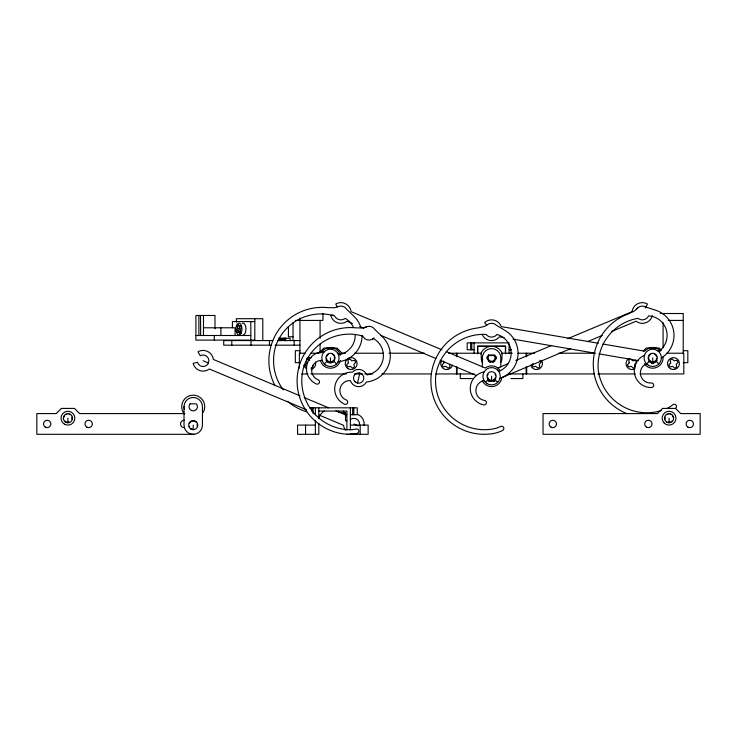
<?xml version="1.0" encoding="UTF-8"?>
<svg xmlns="http://www.w3.org/2000/svg" width="737" height="737" viewBox="0 0 737 737"><rect width="100%" height="100%" fill="white"/><g stroke="black" fill="none" stroke-linecap="round" stroke-linejoin="round"><path stroke-width="1.11" d="M499.926 378.486L501.713 377.685A26.477 26.477 0 0 0 504.817 330.305L496.471 325.321A6.909 6.909 0 0 0 488.134 324.225L484.467 326.454L477.954 327.91A53.386 53.386 0 0 0 431.458 373.115L431.044 376.754A53.386 53.386 0 0 0 491.588 433.798A32.603 32.603 0 0 0 502.698 430.399A2.22 2.22 0 0 0 503.546 427.368A2.22 2.22 0 0 0 500.524 426.52A28.043 28.043 0 0 1 491.588 429.192A49.047 49.047 0 0 1 435.705 376.248A48.117 48.117 0 0 1 486.199 334.432L486.696 335.095A6.909 6.909 0 0 0 496.471 335.095L496.968 334.432L499.069 335.151A19.567 19.567 0 0 1 499.069 371.31L497.687 370.149M357.491 383.093L359.822 373.005M652.273 315.593L651.932 316.901A10.355 10.355 0 0 1 636.068 321.221L611.765 331.429M338.062 361.895L339.987 361.517A26.477 26.477 0 0 0 362.107 335.363M318.817 417.815L319.195 416.912A14.031 14.031 0 0 1 323.792 411.366L324.271 411.053M240.584 331.807L237.259 332.359L236.678 330.36L237.59 328.315L237.314 325.643L238.309 324.492L239.332 326.307L241.321 326.307M239.249 332.359L238.677 330.36L239.58 328.315L239.304 325.643L237.314 325.643M645.17 308.02L647.436 304.059L646.257 303.386A10.355 10.355 0 0 0 632.06 311.677L567.601 338.725M533.118 363.534L531.911 364.889L533.063 366.888L535.735 366.335L537.78 368.15L539.77 366.998L539.226 364.327L541.041 362.282L539.889 360.292M319.499 352.489L323.939 348.048L336.938 348.048L342.125 353.226M324.335 363.94L327.587 360.679M485.48 382.356L488.732 379.094M643.263 351.005L646.229 348.048L659.228 348.048L661.448 350.268M646.625 363.94L649.877 360.679M637.625 307.928L634.557 310.931L628.541 313.824A53.386 53.386 0 0 0 593.451 368.343L593.865 371.992A53.386 53.386 0 0 0 626.33 413.393M372.701 339.057L373.337 338.532L375.225 339.702A19.567 19.567 0 0 1 367.063 374.921L365.976 373.475A8.632 8.632 0 0 0 352.35 372.157A16.776 16.776 0 0 0 344.888 404.346A2.303 2.303 0 0 0 347.652 402.623A2.303 2.303 0 0 0 345.929 399.859A10.069 10.069 0 0 1 350.397 380.568A8.632 8.632 0 0 0 366.271 382.107L368.205 381.738A26.477 26.477 0 0 0 381.923 336.275L374.903 329.54A6.909 6.909 0 0 0 365.395 327.339M311.023 368.15L313.022 366.998L312.654 365.22M497.853 368.003L508.419 363.562M515.817 360.457L551.746 345.386M570.549 348.721L501.86 377.556A10.355 10.355 0 0 1 482.376 380.983M587.463 341.627L602.258 335.418M239.332 326.307L240.667 325.754L241.248 327.753L240.336 329.798L240.612 332.47L239.617 333.621L238.595 331.807M367.035 326.592L362.963 327.937L356.284 327.882A53.386 53.386 0 0 0 300.788 361.425L299.563 364.879A53.386 53.386 0 0 0 345.671 434.111A32.603 32.603 0 0 0 357.27 433.31A2.22 2.22 0 0 0 358.772 430.555A2.22 2.22 0 0 0 356.017 429.045A28.043 28.043 0 0 1 346.703 429.634A49.047 49.047 0 0 1 304.224 365.441A48.117 48.117 0 0 1 362.844 336.1L363.184 336.846A6.909 6.909 0 0 0 374.092 337.905M333.106 315.003L330.895 315.583L331.245 316.892A10.355 10.355 0 0 0 347.099 321.221L352.378 323.442M660.214 313.52L683.227 313.52L683.227 353.686M295.334 320.42L322.953 320.42L322.953 313.52M668.266 320.42L683.227 320.42M254.818 321.572L232.413 321.572L232.413 327.79M203.486 327.79L235.066 327.79L235.066 335.501M237.59 328.315L239.58 328.315M236.678 330.36L238.677 330.36M195.904 335.501L250.829 335.501M293.031 336.772L288.425 336.772L288.425 326.546M278.687 338.265L290.102 338.265L290.102 340.568M254.818 340.107L195.904 340.107L195.904 315.473L214.992 315.473L214.992 328.822M272.819 340.568L223.735 340.568L223.735 345.174L271.695 345.174M277.315 340.568L299.941 340.568M509.083 342.871L467.184 342.871L467.184 349.771L474.084 349.771M275.067 345.174L299.941 345.174M489.285 346.326L477.769 346.326L477.769 353.226M493.882 346.326L505.398 346.326L505.398 353.226M509.083 349.771L511.386 349.771M299.941 350.692L295.334 350.692L295.334 362.668L299.941 362.668M683.227 350.692L687.833 350.692L687.833 362.668L683.227 362.668M305.118 353.226L299.36 353.226L299.36 368.196M310.774 353.226L318.928 353.226M340.798 353.226L345.552 353.226M354.7 353.226L383.286 353.226M389.007 353.226L424.457 353.226M448.474 353.226L481.224 353.226L481.224 357.832A10.355 10.355 0 0 0 482.615 363.009M512.298 353.226L501.943 353.226L501.943 357.832A10.355 10.355 0 0 1 500.976 362.208M518.056 353.226L534.693 353.226M558.71 353.226L594.16 353.226M666.69 353.226L683.807 353.226L683.807 373.945L640.066 373.945M301.654 373.945L307.771 373.945M310.83 373.945L346.381 373.945M354.405 373.945L362.438 373.945M364.732 373.945L372.756 373.945M381.932 373.945L431.246 373.945M435.834 373.945L474.084 373.945M509.083 373.945L594.354 373.945M597.79 373.945L635.46 373.945M472.242 378.551L460.275 378.551L460.275 373.945M510.925 378.551L522.892 378.551L522.892 373.945M309.595 407.828L357.261 407.828L357.261 414.738L350.361 414.738M318.817 411.053L346.906 411.053L346.906 429.911M184.821 413.586L79.614 413.586L74.428 408.409L61.429 408.409L56.242 413.586L36.85 413.586L36.85 434.305L193.969 434.305M345.524 414.507L346.906 414.507M346.906 420.726L345.524 420.726L345.524 412.434L338.504 412.434L338.504 411.053M315.372 425.092L297.573 425.092L297.573 434.305L318.817 434.305L318.817 423.231M350.361 425.092L368.15 425.092L368.15 434.305L346.906 434.305M598.444 343.276L501.298 326.62A10.355 10.355 0 0 0 485.6 321.747L484.605 322.668L486.936 325.183M602.967 344.05L644.764 351.208A10.355 10.355 0 0 1 660.638 351.134M504.071 337.601L499.548 336.827A10.355 10.355 0 0 1 483.122 336.192L482.495 334.994M513.109 339.149L595.57 353.29M598.96 353.871L638.491 360.651M441.988 349.808L351.107 311.668A10.355 10.355 0 0 0 336.91 303.386L335.74 304.059L337.435 307.025M446.217 351.586L485.314 367.993A10.355 10.355 0 0 1 499.833 369.983M359.776 326.546L364.004 328.315M380.918 335.409L435.871 358.477M440.1 360.255L476.028 375.326M300.023 395.824L213.371 359.453A10.355 10.355 0 0 0 199.174 351.171L198.004 351.835L200.261 355.805L200.915 355.427A5.758 5.758 0 0 1 208.424 358.578A5.758 5.758 0 0 1 205.273 366.086A5.758 5.758 0 0 1 197.765 362.936L197.58 362.208L193.158 363.369L193.509 364.677A10.355 10.355 0 0 0 209.363 369.007L306.583 409.809M304.252 397.593L328.564 407.801M335.961 410.905L346.528 415.336M203.099 360.752L208.405 362.982M353.852 424.024L358.099 425.811M319.268 415.134L343.571 425.332A10.355 10.355 0 0 0 345.607 430.297M657.293 350.508L658.906 351.328A19.567 19.567 0 0 0 650.753 316.099L648.542 315.887L648.201 316.634A6.909 6.909 0 0 1 638.684 318.835L638.049 318.31A48.117 48.117 0 0 0 598.297 370.444A49.047 49.047 0 0 0 661.19 410.62M309.78 360.236L308.416 359.02L306.426 360.172L306.97 362.853L305.155 364.889L306.306 366.888M655.58 360.679L658.832 363.94M494.435 379.094L497.687 382.356M333.29 360.679L336.542 363.94M337.767 353.263L338.854 354.709A19.567 19.567 0 0 0 355.188 334.736M449.441 364.327L449.994 366.998L447.995 368.15L445.959 366.335L443.278 366.888L442.126 364.889L443.941 362.853L443.573 361.066M661.356 358.127L662.922 356.948A26.477 26.477 0 0 0 655.257 310.084L645.99 307.117A6.909 6.909 0 0 0 636.482 309.319M669.076 418.192L669.076 422.798M663.088 322.659L663.088 347.753M652.724 357.832L652.724 362.438M526.688 353.226L526.688 356.68M526.688 367.044L526.688 373.945M526.117 353.226L526.117 356.68M526.117 367.044L526.117 373.945M509.083 344.022L509.083 353.226M505.628 353.843L505.628 346.095L477.539 346.095L477.539 353.843M500.792 367.044L500.792 357.832A9.213 9.213 0 0 0 490.381 348.702A9.213 9.213 0 0 0 482.689 360.218M491.588 376.248L491.588 380.854M482.376 357.832L482.376 367.044M474.084 342.871L474.084 353.226M471.791 342.871L471.791 349.771M470.639 342.871L470.639 349.771M457.051 353.226L457.051 356.68M457.051 367.044L457.051 373.945M456.479 353.226L456.479 356.68M456.479 367.044L456.479 373.945M360.181 425.092L360.181 434.305M353.815 407.828L353.815 414.738M352.664 407.828L352.664 414.738M350.361 407.828L350.361 429.699M343.571 411.053L343.571 412.434M330.443 357.832L330.443 362.438M320.079 320.42L320.079 338.329M320.079 344.022L320.079 353.226M318.817 407.828L318.817 418.8M315.372 407.828L315.372 414.738M315.372 420.495L315.372 434.305M313.068 407.828L313.068 413.586M311.917 407.828L311.917 411.283M305.551 425.092L305.551 434.305M299.941 318.126L299.941 353.686M294.183 340.568L294.183 345.174M293.031 322.659L293.031 340.568M285.634 338.265L285.68 340.568M285.523 338.265L285.523 340.568M285.201 338.265L285.201 340.568M284.694 338.265L284.694 340.568M284.021 338.265L284.021 340.568M283.22 338.265L283.22 340.568M282.28 338.265L282.28 340.568M281.248 338.265L281.248 340.568M280.134 338.265L280.134 340.568M279.037 338.265L279.037 340.568M269.447 340.568L269.447 345.174M262.787 340.568L262.787 318.697L236.402 318.697L236.402 322.152M254.818 318.697L254.818 340.568M251.031 340.568L251.031 345.174M250.829 321.572L250.829 340.107M231.796 340.568L231.796 345.174M220.907 327.79L220.907 335.501M214.274 335.501L214.274 340.107M203.486 315.473L203.486 335.501M200.694 335.501L200.492 315.473M198.898 315.473L198.898 335.501M193.223 425.092L193.223 429.699M184.02 406.677L184.02 425.092A9.213 9.213 0 0 0 193.223 434.305A9.213 9.213 0 0 0 202.435 425.092L202.435 406.677A9.213 9.213 0 0 0 192.025 397.547A9.213 9.213 0 0 0 184.333 409.063M67.924 418.192L67.924 422.798M343.783 412.941A14.031 14.031 0 0 1 345.975 415.834M184.186 427.626A3.685 3.685 0 0 1 180.501 423.941A3.685 3.685 0 0 1 184.186 420.265M71.821 417.151A4.026 4.026 0 0 1 71.821 419.233M68.974 422.08A4.026 4.026 0 0 1 66.883 422.08M65.915 421.675A4.026 4.026 0 0 1 65.077 421.039M64.036 417.151A4.026 4.026 0 0 1 64.441 416.175M65.915 414.701A4.026 4.026 0 0 1 66.883 414.295M68.974 414.295A4.026 4.026 0 0 1 69.941 414.701M197.12 424.051A4.026 4.026 0 0 1 197.12 426.143M192.182 428.989A4.026 4.026 0 0 1 191.215 428.584M189.741 427.11A4.026 4.026 0 0 1 189.335 426.143M189.741 423.084A4.026 4.026 0 0 1 191.215 421.61M192.182 421.205A4.026 4.026 0 0 1 194.273 421.205M195.241 421.61A4.026 4.026 0 0 1 196.079 422.246M184.407 414.083A11.506 11.506 0 0 1 184.849 398.781A11.506 11.506 0 0 1 200.095 397.446A11.506 11.506 0 0 1 203.191 412.434M357.767 433.614A10.355 10.355 0 0 1 350.692 433.89M357.86 414.48A10.355 10.355 0 0 1 364.115 425.424M350.37 419.445A5.758 5.758 0 0 1 359.555 424.807M671.923 421.039A4.026 4.026 0 0 1 671.085 421.675M670.117 422.08A4.026 4.026 0 0 1 668.026 422.08M665.179 419.233A4.026 4.026 0 0 1 665.179 417.151M667.059 414.701A4.026 4.026 0 0 1 668.026 414.295M670.117 414.295A4.026 4.026 0 0 1 671.085 414.701M672.559 416.175A4.026 4.026 0 0 1 672.964 417.151M656.621 358.873A4.026 4.026 0 0 1 653.774 361.72M651.683 361.72A4.026 4.026 0 0 1 649.242 359.849M648.836 358.873A4.026 4.026 0 0 1 648.836 356.791M649.242 355.814A4.026 4.026 0 0 1 650.716 354.34M654.742 354.34A4.026 4.026 0 0 1 656.621 356.791M334.331 356.791A4.026 4.026 0 0 1 334.331 358.873M333.925 359.849A4.026 4.026 0 0 1 331.484 361.72M329.393 361.72A4.026 4.026 0 0 1 326.546 358.873M326.546 356.791A4.026 4.026 0 0 1 328.426 354.34M332.451 354.34A4.026 4.026 0 0 1 333.925 355.814M340.448 360.513A10.355 10.355 0 0 1 320.429 360.513M321.47 352.655A10.355 10.355 0 0 1 340.448 355.151M663.042 356.883A10.355 10.355 0 0 1 644.267 363.811M484.108 371.936A16.776 16.776 0 0 0 484.108 404.972A2.303 2.303 0 0 0 486.411 402.669A2.303 2.303 0 0 0 484.108 400.366A10.069 10.069 0 0 1 484.108 380.568M283.294 389.873A49.047 49.047 0 0 1 276.007 345.22A48.117 48.117 0 0 1 334.626 315.887L334.967 316.634A6.909 6.909 0 0 0 344.483 318.835L345.119 318.31L347.007 319.48A19.567 19.567 0 0 1 353.447 327.302M306.675 411.79A53.386 53.386 0 0 1 287.522 401.269M275.012 385.589A53.386 53.386 0 0 1 271.354 344.667L272.57 341.213A53.386 53.386 0 0 1 328.066 307.67L334.745 307.716L338.817 306.371A6.909 6.909 0 0 1 346.685 309.319L353.705 316.053A26.477 26.477 0 0 1 360.955 327.689M324.133 351.936A16.776 16.776 0 0 0 316.67 384.124A2.303 2.303 0 0 0 319.434 382.402A2.303 2.303 0 0 0 317.711 379.638A10.069 10.069 0 0 1 322.18 360.347M334.22 361.37A5.177 5.177 0 0 1 326.049 360.577M496.029 356.644A4.606 4.606 0 0 1 496.029 359.02M494.84 361.084A4.606 4.606 0 0 1 492.777 362.282M490.391 362.282A4.606 4.606 0 0 1 488.327 361.084M487.139 359.02A4.606 4.606 0 0 1 487.139 356.644M495.476 377.289A4.026 4.026 0 0 1 495.071 378.265M493.597 379.739A4.026 4.026 0 0 1 492.629 380.145M490.538 380.145A4.026 4.026 0 0 1 489.571 379.739M488.097 378.265A4.026 4.026 0 0 1 487.691 377.289M487.691 375.207A4.026 4.026 0 0 1 488.097 374.23M495.071 374.23A4.026 4.026 0 0 1 495.476 375.207M495.107 380.799A5.758 5.758 0 0 1 493.762 381.573M489.405 381.573A5.758 5.758 0 0 1 488.06 380.799M653.258 363.562A5.758 5.758 0 0 1 651.757 363.507M242.178 323.276A5.988 2.994 -90 0 1 245.918 328.278A5.988 2.994 -90 0 1 242.952 335.04M315.5 362.042A5.988 5.988 0 0 1 311.272 369.366M306.73 368.767A5.988 5.988 0 0 1 303.939 365.137M306.73 358.403A5.988 5.988 0 0 1 311.272 357.804M634.999 368.767A5.988 5.988 0 0 1 626.828 366.584A5.988 5.988 0 0 1 629.02 358.403M452.472 365.137A5.988 5.988 0 0 1 444.402 369.117A5.988 5.988 0 0 1 441.509 360.596M541.658 360.596A5.988 5.988 0 0 1 538.765 369.117A5.988 5.988 0 0 1 530.695 365.137M480.764 353.898A11.506 11.506 0 0 1 502.404 353.898M644.47 355.317A16.776 16.776 0 0 0 651.932 387.505A2.303 2.303 0 0 0 653.655 384.742A2.303 2.303 0 0 0 650.891 383.019A10.069 10.069 0 0 1 646.423 363.728M675.783 408.068A2.22 2.22 0 0 0 675.921 404.935A2.22 2.22 0 0 0 672.789 404.797A28.043 28.043 0 0 1 666.847 408.519M657.128 360.577A5.177 5.177 0 0 1 648.947 361.37M495.246 379.914A5.177 5.177 0 0 1 487.922 379.914M190.072 403.848L189.584 404.576A4.201 4.201 0 0 0 193.223 410.887A4.201 4.201 0 0 0 196.862 404.576L196.383 403.848L190.072 403.848M488.428 355.004L487.94 355.731A4.201 4.201 0 0 0 491.588 362.033A4.201 4.201 0 0 0 495.227 355.731L494.739 355.004L488.428 355.004M489.036 355.529L488.594 356.109A3.455 3.455 0 0 0 491.588 361.287A3.455 3.455 0 0 0 494.573 356.109L494.131 355.529L489.036 355.529M348.408 362.853L346.593 364.889L347.744 366.888L350.425 366.335L352.461 368.15L354.46 366.998L353.907 364.327L355.722 362.282L354.571 360.292L351.899 360.835L349.854 359.02L347.855 360.172L348.408 362.853M629.26 362.853L627.445 364.889L628.597 366.888L631.268 366.335L633.313 368.15L635.312 366.998L634.76 364.327L636.575 362.282L635.423 360.292L632.751 360.835L630.706 359.02L628.707 360.172L629.26 362.853M670.698 362.853L668.883 364.889L670.034 366.888L672.706 366.335L674.751 368.15L676.75 366.998L676.197 364.327L678.012 362.282L676.861 360.292L674.18 360.835L672.144 359.02L670.145 360.172L670.698 362.853M662.572 408.409L657.386 413.586L543.031 413.586L543.031 434.305L700.15 434.305L700.15 413.586L680.758 413.586L675.571 408.409L662.572 408.409M355.123 381.83A5.177 5.177 0 0 0 363.7 379.214A5.177 5.177 0 0 0 357.141 373.097A5.177 5.177 0 0 0 355.123 381.83M190.92 429.081A4.606 4.606 0 0 0 197.829 425.092A4.606 4.606 0 0 0 190.92 421.113A4.606 4.606 0 0 0 190.92 429.081M86.809 427.138A3.685 3.685 0 0 0 92.328 423.941A3.685 3.685 0 0 0 86.809 420.753A3.685 3.685 0 0 0 86.809 427.138M45.372 427.138A3.685 3.685 0 0 0 50.89 423.941A3.685 3.685 0 0 0 45.372 420.753A3.685 3.685 0 0 0 45.372 427.138M65.63 422.181A4.606 4.606 0 0 0 72.53 418.192A4.606 4.606 0 0 0 65.63 414.203A4.606 4.606 0 0 0 65.63 422.181M64.478 424.171A6.909 6.909 0 0 0 74.833 418.192A6.909 6.909 0 0 0 64.478 412.213A6.909 6.909 0 0 0 64.478 424.171M666.773 422.181A4.606 4.606 0 0 0 673.673 418.192A4.606 4.606 0 0 0 666.773 414.203A4.606 4.606 0 0 0 666.773 422.181M664.184 423.075A6.909 6.909 0 0 0 675.746 419.979A6.909 6.909 0 0 0 667.289 411.522A6.909 6.909 0 0 0 664.184 423.075M687.953 427.138A3.685 3.685 0 0 0 693.471 423.941A3.685 3.685 0 0 0 687.953 420.753A3.685 3.685 0 0 0 687.953 427.138M646.515 427.138A3.685 3.685 0 0 0 652.033 423.941A3.685 3.685 0 0 0 646.515 420.753A3.685 3.685 0 0 0 646.515 427.138M550.972 427.138A3.685 3.685 0 0 0 556.499 423.941A3.685 3.685 0 0 0 550.972 420.753A3.685 3.685 0 0 0 550.972 427.138M650.43 361.821A4.606 4.606 0 0 0 657.33 357.832A4.606 4.606 0 0 0 650.43 353.843A4.606 4.606 0 0 0 650.43 361.821M328.14 361.821A4.606 4.606 0 0 0 335.04 357.832A4.606 4.606 0 0 0 328.14 353.843A4.606 4.606 0 0 0 328.14 361.821M326.123 365.312A8.632 8.632 0 0 0 339.075 357.832A8.632 8.632 0 0 0 326.123 350.361A8.632 8.632 0 0 0 326.123 365.312M487.268 383.728A8.632 8.632 0 0 0 500.22 376.248A8.632 8.632 0 0 0 487.268 368.776A8.632 8.632 0 0 0 487.268 383.728M241.082 333.29A5.988 2.994 -90 0 0 239.737 323.276A5.988 2.994 -90 0 0 236.07 330.609A5.988 2.994 -90 0 0 241.082 333.29M348.168 368.767A5.988 5.988 0 0 0 357.141 363.59A5.988 5.988 0 0 0 348.168 358.403A5.988 5.988 0 0 0 348.168 368.767M670.458 368.767A5.988 5.988 0 0 0 679.431 363.59A5.988 5.988 0 0 0 670.458 358.403A5.988 5.988 0 0 0 670.458 368.767M489.285 380.237A4.606 4.606 0 0 0 496.185 376.248A4.606 4.606 0 0 0 489.285 372.259A4.606 4.606 0 0 0 489.285 380.237M648.413 365.312A8.632 8.632 0 0 0 661.365 357.832A8.632 8.632 0 0 0 648.413 350.361A8.632 8.632 0 0 0 648.413 365.312"/></g></svg>
